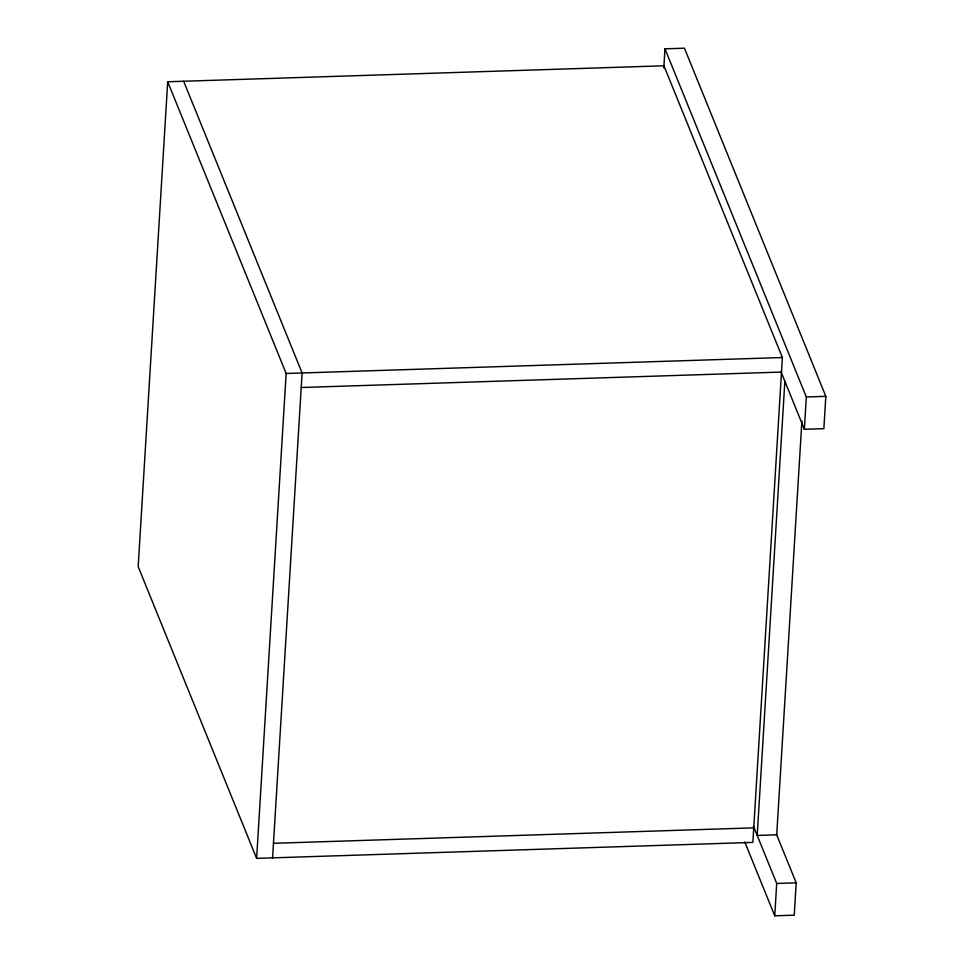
<?xml version="1.0" encoding="UTF-8"?>
<svg xmlns="http://www.w3.org/2000/svg" width="964" height="964" viewBox="0 0 964 964"><rect width="100%" height="100%" fill="white"/><g stroke="black" fill="none" stroke-linecap="round" stroke-linejoin="round"><path stroke-width="1.45" d="M167.7 81.759L138.177 566.651L256.629 858.37L752.86 842.403L782.382 357.524L663.931 65.793L167.7 81.759L286.151 373.478L256.629 858.37M272.583 857.852L302.106 372.972L183.654 81.253M663.798 67.926L664.967 48.827L684.452 48.2L825.823 396.349L823.859 428.667L804.362 429.293L781.069 371.935M784.865 381.274L757.21 835.451L776.707 834.824L801.891 421.123M776.406 834.101L796.204 882.843L794.24 915.173L774.743 915.8L776.707 883.47L753.414 826.112M804.362 429.293L806.326 396.975L664.967 48.827M286.151 373.478L782.382 357.524M301.214 387.516L781.503 372.068M806.326 396.975L825.823 396.349M273.463 843.307L753.752 827.859M776.707 883.47L796.204 882.843M744.774 841.994L774.743 915.8"/></g></svg>
